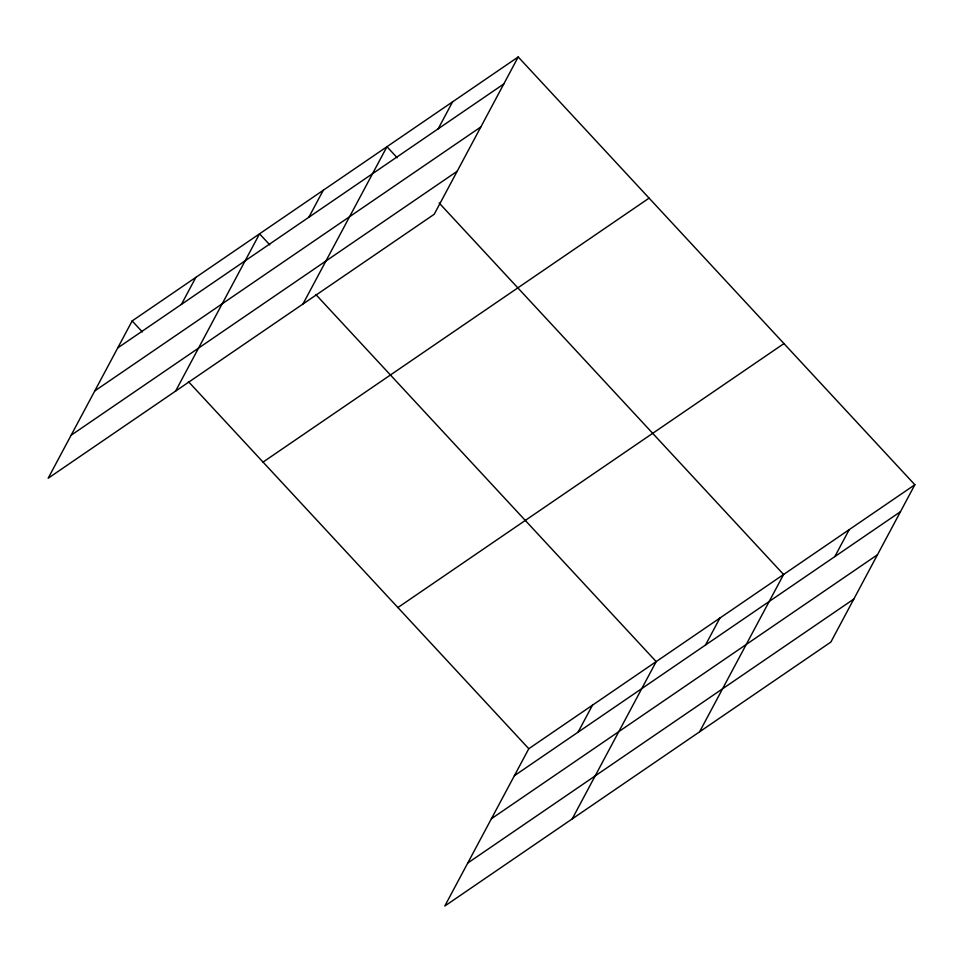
<?xml version="1.0" encoding="UTF-8"?>
<svg xmlns="http://www.w3.org/2000/svg" width="963" height="963" viewBox="0 0 963 963"><rect width="100%" height="100%" fill="white"/><g stroke="black" fill="none" stroke-linecap="round" stroke-linejoin="round"><path stroke-width="1.44" d="M518.214 56.961L132.148 320.932L48.15 478.25L434.205 214.28L518.214 56.961L914.85 484.75L830.852 642.068L444.786 906.039L528.795 748.72L914.85 484.75M181.441 304.356L195.85 277.38M175.555 391.147L259.553 233.816L269.772 244.855M308.846 217.253L323.255 190.265M302.948 304.031L386.957 146.713L397.177 157.739M438.177 128.825L452.586 101.837M578.077 732.145L592.486 705.157M572.191 818.935L656.188 661.605L315.792 294.485M705.482 645.041L719.891 618.053M699.583 731.82L783.593 574.502L439.104 202.952M834.813 556.602L849.222 529.626M117.739 347.92L503.805 83.95M94.783 390.93L480.838 126.96M71.118 435.24L457.172 171.27M263.043 462.096L649.098 198.125M397.9 607.545L783.954 343.574M514.386 775.709L900.441 511.726M491.419 818.719L877.474 554.748M467.753 863.029L853.808 599.058M132.148 320.932L142.38 331.958M188.399 381.589L528.795 748.72"/></g></svg>
